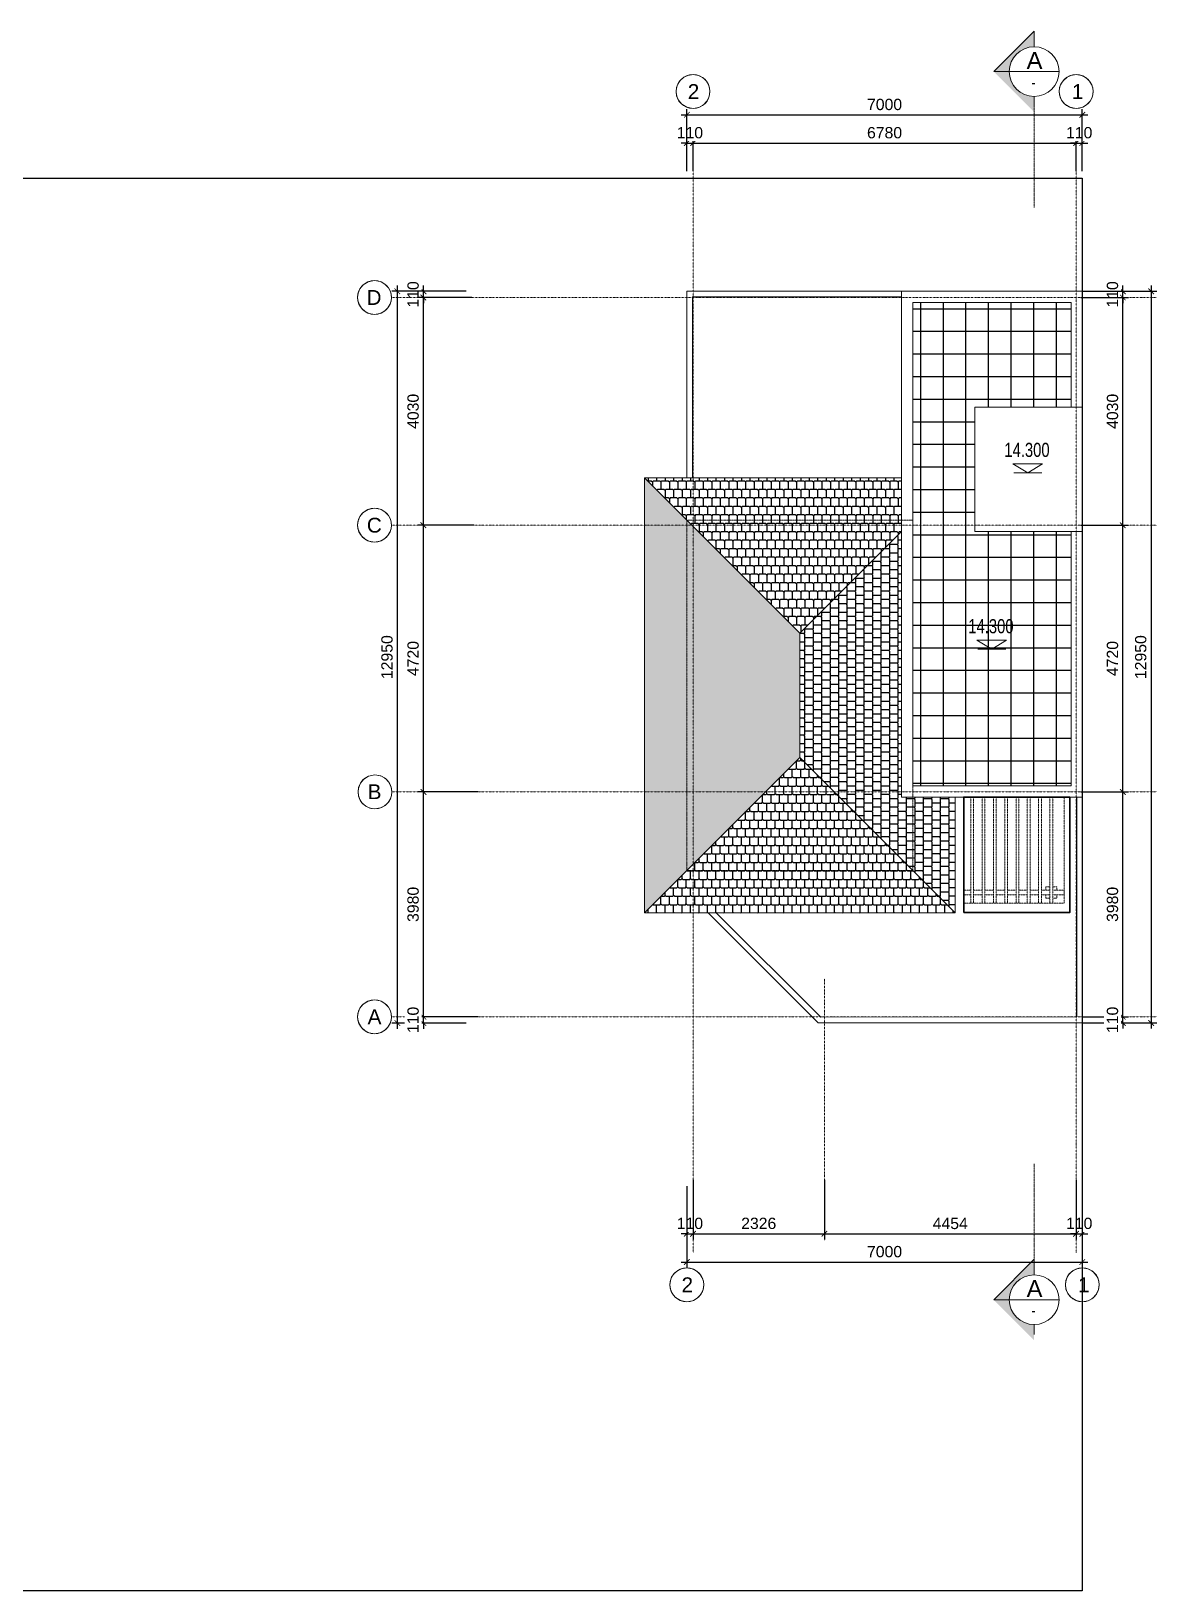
# Model space of a CAD drawing. Header units: millimetres. Extents: x -127141 to 682685, y -1234500 to 49778.
# Drawn here: x 327093 to 347016, y -25000 to 2604 of the extents above; entities that cross this region are included whole.
import ezdxf
from ezdxf.enums import TextEntityAlignment as Align
from ezdxf.xclip import XClip

# ---------------------------------------------------------------- set-up
doc = ezdxf.new("R2010")
doc.units = ezdxf.units.MM
doc.header["$MEASUREMENT"] = 0
doc.set_wipeout_variables(frame=1)
doc.linetypes.add('DASHDOT', pattern=[1, 0.5, -0.25, 0, -0.25])
doc.linetypes.add('HIDDEN', pattern=[0.75, 0.5, -0.25])
for name, color, linetype, lineweight in [('-HATCH', 8, 'Continuous', 5), ('-HIDE', 3, 'HIDDEN', 13), ('-KH', 143, 'Continuous', 13), ('-LINE1', 7, 'Continuous', 18), ('-LINE2', 252, 'Continuous', 9), ('-TEXT', 7, 'Continuous', 15), ('-WALL', 4, 'Continuous', 35), ('A-DIM', 251, 'Continuous', 15), ('A-KY HIEU', 34, 'Continuous', 20), ('A-NET THAY', 125, 'Continuous', 18), ('A-TRUC', 251, 'DASHDOT', 5)]:
    doc.layers.add(name, color=color, linetype=linetype, lineweight=lineweight)
doc.layers.add('13. NET HATCH', color=251, linetype='Continuous')
doc.layers.add('LUOI GIONG', color=160, linetype='Continuous', plot=False)
doc.styles.add('1', font='arial.ttf')
doc.styles.add('A1-arial', font='arial.ttf', dxfattribs={"width": 0.8})
doc.styles.get("Standard").update_dxf_attribs({"font": 'arial.ttf'})
doc.dimstyles.new('DIM_LAYOUT A2-A3', dxfattribs={"dimscale": 0, "dimtxt": 2, "dimasz": 1, "dimexe": 1, "dimexo": 0, "dimgap": 0.8, "dimtad": 1, "dimdec": 0, "dimlfac": -1, "dimzin": 0, "dimdsep": 46, "dimtxsty": 'Standard', "dimblk": 'ARCHTICK', "dimcen": 1, "dimdle": 1, "dimclrd": 256, "dimclre": 256, "dimclrt": 7, "dimadec": 0, "dimazin": 0, "dimtfac": 1, "dimtdec": 0, "dimtix": 1, "dimtofl": 0, "dimtmove": 2, "dimatfit": 3, "dimldrblk": 'ARCHTICK', "dimfxl": 1, "dimtfill": 1, "dimtolj": 1, "dimtzin": 0, "dimarcsym": 0})

# ---------------------------------------------------------------- blocks, each defined once
blk = doc.blocks.new('A$C9be56f26')
at = {"layer": '-HATCH', "linetype": 'HIDDEN'}
for p, q in [((600, 0), (600, 2200)), ((650, 0), (650, 2200)), ((800, 0), (800, 2200)), ((850, 0), (850, 2200)), ((850, 0), (850, 2200)), ((850, 0), (850, 2200)), ((850, 0), (850, 2200)), ((1000, 0), (1000, 2200)), ((1050, 0), (1050, 2200)), ((1200, 0), (1200, 2200)), ((1250, 0), (1250, 2200)), ((1400, 0), (1400, 2200)), ((1450, 0), (1450, 2200)), ((1600, 0), (1600, 2200)), ((1650, 0), (1650, 2200)), ((1800, 0), (1800, 2200)), ((1850, 0), (1850, 2200)), ((2000, 0), (2000, 2200)), ((2050, 0), (2050, 2200)), ((2200, 0), (2200, 2200)), ((2250, 0), (2250, 2200)), ((2400, 0), (2400, 2200)), ((2450, 0), (2450, 2200)), ((2600, 0), (2600, 2200)), ((2650, 0), (2650, 2200)), ((2800, 0), (2800, 2200)), ((2850, 0), (2850, 2200)), ((3000, 0), (3000, 2200)), ((3050, 0), (3050, 2200))]:
    blk.add_line(p, q, dxfattribs=at)
blk.add_lwpolyline([(400, 2200), (3250, 2200), (3250, 0), (400, 0)], close=True, dxfattribs=at)
for points in [[(525, 230), (525, 290), (600, 290)], [(650, 290), (725, 290), (725, 230)], [(3000, 290), (2925, 290), (2925, 230)], [(3125, 230), (3125, 290), (3050, 290)], [(600, 150), (400, 150), (400, 230), (600, 230)], [(600, 90), (525, 90), (525, 150)], [(650, 230), (800, 230)], [(800, 150), (650, 150)], [(725, 150), (725, 90), (650, 90)], [(850, 230), (850, 230)], [(850, 230), (850, 230)], [(850, 230), (1000, 230)], [(1000, 150), (850, 150)], [(850, 150), (850, 150)], [(850, 150), (850, 150)], [(1050, 230), (1200, 230)], [(1200, 150), (1050, 150)], [(1250, 230), (1400, 230)], [(1400, 150), (1250, 150)], [(1450, 230), (1600, 230)], [(1600, 150), (1450, 150)], [(1650, 230), (1800, 230)], [(1800, 150), (1650, 150)], [(1850, 230), (2000, 230)], [(2000, 150), (1850, 150)], [(2050, 230), (2200, 230)], [(2200, 150), (2050, 150)], [(2250, 230), (2400, 230)], [(2400, 150), (2250, 150)], [(2450, 230), (2600, 230)], [(2600, 150), (2450, 150)], [(2650, 230), (2800, 230)], [(2800, 150), (2650, 150)], [(2850, 230), (3000, 230)], [(3000, 150), (2850, 150)], [(2925, 150), (2925, 90), (3000, 90)], [(3050, 230), (3250, 230), (3250, 150), (3050, 150)], [(3050, 90), (3125, 90), (3125, 150)]]:
    blk.add_lwpolyline(points, dxfattribs=at)
blk = doc.blocks.new('FASDFSE')
at = {"layer": '-KH'}
blk.add_hatch(color=256, dxfattribs=at).paths.add_polyline_path([(0, 4.4), (0, 7.16), (-7.16, 0), (0, -7.16), (0, -4.4, -0.414214), (-4.4, 0, -0.414214)])
for p, q in [((-7.16, 0), (0, 7.16)), ((0, 7.16), (-7.16, 0)), ((0, 4.4), (0, 7.16)), ((0, 6.16), (0, 4.4)), ((-7.16, 0), (-4.4, 0)), ((4.4, 0), (-4.4, 0)), ((0, -4.4), (0, -6.16))]:
    blk.add_line(p, q, dxfattribs=at)
blk.add_circle((0, 0), 4.4, dxfattribs=at)
at = {"layer": '-TEXT', "color": 2, "style": '1'}
blk.add_attdef('A', text='', height=3, dxfattribs=at).set_placement((0.08, 0.48), align=Align.CENTER)
at = {"layer": '-TEXT', "style": '1', "width": 0.75}
blk.add_attdef('KT', text='', height=2.2, dxfattribs=at).set_placement((0.11, -2.89), align=Align.CENTER)
blk = doc.blocks.new('_ArchTick')
at = {"color": 0, "linetype": 'ByBlock', "const_width": 0.15}
blk.add_lwpolyline([(-0.5, -0.5), (0.5, 0.5)], dxfattribs=at)
blk = doc.blocks.new('*D293')
at = {"layer": 'A-DIM', "lineweight": -2, "transparency": 16777216}
for p, q in [((346414, -2000), (346414, -1900)), ((345697, -2000), (346514, -2000)), ((345697, -2110), (346514, -2110)), ((346414, -2110), (346414, -2210))]:
    blk.add_line(p, q, dxfattribs=at)
at = {"layer": 'Defpoints', "color": 0, "transparency": 16777216}
for p in [(345697, -2000), (345697, -2110)]:
    blk.add_point(p, dxfattribs=at)
at = {"layer": 'A-DIM', "lineweight": -2, "transparency": 16777216, "xscale": 100, "yscale": 100, "zscale": 100}
for p, rotation in [((346414, -2000), 270), ((346414, -2110), 90)]:
    blk.add_blockref('_ArchTick', p, dxfattribs=dict(at, rotation=rotation))
at = {"layer": 'A-DIM', "color": 7, "transparency": 16777216, "insert": (346232, -2055), "char_height": 200, "attachment_point": 5, "rotation": 90, "bg_fill": 3, "box_fill_scale": 1.25, "bg_fill_color": 256, "bg_fill_true_color": 13158600, "bg_fill_transparency": 0}
blk.add_mtext('\\A1;110', dxfattribs=at)
at = {"layer": 'Defpoints', "color": 0, "transparency": 16777216}
blk.add_point((346414, -2110), dxfattribs=at)
blk = doc.blocks.new('*D294')
at = {"layer": 'A-DIM', "lineweight": -2, "transparency": 16777216}
for p, q in [((334035, -2000), (334035, -1900)), ((334755, -2000), (333935, -2000)), ((334755, -2110), (333935, -2110)), ((334035, -2110), (334035, -2210))]:
    blk.add_line(p, q, dxfattribs=at)
at = {"layer": 'Defpoints', "color": 0, "transparency": 16777216}
for p in [(334755, -2000, 0), (334755, -2110, 0)]:
    blk.add_point(p, dxfattribs=at)
at = {"layer": 'A-DIM', "lineweight": -2, "transparency": 16777216, "xscale": 100, "yscale": 100, "zscale": 100}
for p, rotation in [((334035, -2000), 270), ((334035, -2110), 90)]:
    blk.add_blockref('_ArchTick', p, dxfattribs=dict(at, rotation=rotation))
at = {"layer": 'A-DIM', "color": 7, "transparency": 16777216, "insert": (333853, -2055), "char_height": 200, "attachment_point": 5, "rotation": 90, "bg_fill": 3, "box_fill_scale": 1.25, "bg_fill_color": 256, "bg_fill_true_color": 13158600, "bg_fill_transparency": 0}
blk.add_mtext('\\A1;110', dxfattribs=at)
at = {"layer": 'Defpoints', "color": 0, "transparency": 16777216}
blk.add_point((334035, -2110), dxfattribs=at)
blk = doc.blocks.new('*D295')
at = {"layer": 'A-DIM', "lineweight": -2, "transparency": 16777216}
for p, q in [((338707, 624), (345687, 624)), ((338807, 128), (338807, 724)), ((345587, 128), (345587, 724))]:
    blk.add_line(p, q, dxfattribs=at)
at = {"layer": 'Defpoints', "color": 0, "transparency": 16777216}
for p in [(345587, 624), (338807, 128, 0), (345587, 128, 0)]:
    blk.add_point(p, dxfattribs=at)
at = {"layer": 'A-DIM', "lineweight": -2, "transparency": 16777216, "xscale": 100, "yscale": 100, "zscale": 100, "rotation": 180}
blk.add_blockref('_ArchTick', (338807, 624), dxfattribs=at)
at = {"layer": 'A-DIM', "lineweight": -2, "transparency": 16777216, "xscale": 100, "yscale": 100, "zscale": 100}
blk.add_blockref('_ArchTick', (345587, 624), dxfattribs=at)
at = {"layer": 'A-DIM', "color": 7, "transparency": 16777216, "insert": (342197, 806), "char_height": 200, "attachment_point": 5, "bg_fill": 3, "box_fill_scale": 1.25, "bg_fill_color": 256, "bg_fill_true_color": 13158600, "bg_fill_transparency": 0}
blk.add_mtext('\\A1;6780', dxfattribs=at)
blk = doc.blocks.new('*D296')
at = {"layer": 'A-DIM', "lineweight": -2, "transparency": 16777216}
for p, q in [((345587, 624), (345487, 624)), ((345587, 128), (345587, 724)), ((345697, 128), (345697, 724)), ((345697, 624), (345797, 624))]:
    blk.add_line(p, q, dxfattribs=at)
at = {"layer": 'Defpoints', "color": 0, "transparency": 16777216}
for p in [(345587, 128, 0), (345697, 128)]:
    blk.add_point(p, dxfattribs=at)
at = {"layer": 'A-DIM', "lineweight": -2, "transparency": 16777216, "xscale": 100, "yscale": 100, "zscale": 100}
blk.add_blockref('_ArchTick', (345587, 624), dxfattribs=at)
at = {"layer": 'A-DIM', "lineweight": -2, "transparency": 16777216, "xscale": 100, "yscale": 100, "zscale": 100, "rotation": 180}
blk.add_blockref('_ArchTick', (345697, 624), dxfattribs=at)
at = {"layer": 'A-DIM', "color": 7, "transparency": 16777216, "insert": (345642, 806), "char_height": 200, "attachment_point": 5, "bg_fill": 3, "box_fill_scale": 1.25, "bg_fill_color": 256, "bg_fill_true_color": 13158600, "bg_fill_transparency": 0}
blk.add_mtext('\\A1;110', dxfattribs=at)
at = {"layer": 'Defpoints', "color": 0, "transparency": 16777216}
blk.add_point((345697, 624), dxfattribs=at)
blk = doc.blocks.new('*D297')
at = {"layer": 'A-DIM', "lineweight": -2, "transparency": 16777216}
for p, q in [((338697, 624), (338597, 624)), ((338697, 128), (338697, 724)), ((338807, 128), (338807, 724)), ((338807, 624), (338907, 624))]:
    blk.add_line(p, q, dxfattribs=at)
at = {"layer": 'Defpoints', "color": 0, "transparency": 16777216}
for p in [(338697, 128, 0), (338807, 128)]:
    blk.add_point(p, dxfattribs=at)
at = {"layer": 'A-DIM', "lineweight": -2, "transparency": 16777216, "xscale": 100, "yscale": 100, "zscale": 100}
blk.add_blockref('_ArchTick', (338697, 624), dxfattribs=at)
at = {"layer": 'A-DIM', "lineweight": -2, "transparency": 16777216, "xscale": 100, "yscale": 100, "zscale": 100, "rotation": 180}
blk.add_blockref('_ArchTick', (338807, 624), dxfattribs=at)
at = {"layer": 'A-DIM', "color": 7, "transparency": 16777216, "insert": (338752, 806), "char_height": 200, "attachment_point": 5, "bg_fill": 3, "box_fill_scale": 1.25, "bg_fill_color": 256, "bg_fill_true_color": 13158600, "bg_fill_transparency": 0}
blk.add_mtext('\\A1;110', dxfattribs=at)
at = {"layer": 'Defpoints', "color": 0, "transparency": 16777216}
blk.add_point((338807, 624), dxfattribs=at)
blk = doc.blocks.new('*D298')
at = {"layer": 'A-DIM', "lineweight": -2, "transparency": 16777216}
for p, q in [((345587, -18071), (345587, -18781)), ((345697, -18071), (345697, -18781)), ((345587, -18681), (345487, -18681)), ((345697, -18681), (345797, -18681))]:
    blk.add_line(p, q, dxfattribs=at)
at = {"layer": 'Defpoints', "color": 0, "transparency": 16777216}
for p in [(345587, -18071, 0), (345697, -18071)]:
    blk.add_point(p, dxfattribs=at)
at = {"layer": 'A-DIM', "lineweight": -2, "transparency": 16777216, "xscale": 100, "yscale": 100, "zscale": 100}
blk.add_blockref('_ArchTick', (345587, -18681), dxfattribs=at)
at = {"layer": 'A-DIM', "lineweight": -2, "transparency": 16777216, "xscale": 100, "yscale": 100, "zscale": 100, "rotation": 180}
blk.add_blockref('_ArchTick', (345697, -18681), dxfattribs=at)
at = {"layer": 'A-DIM', "color": 7, "transparency": 16777216, "insert": (345642, -18498), "char_height": 200, "attachment_point": 5, "bg_fill": 3, "box_fill_scale": 1.25, "bg_fill_color": 256, "bg_fill_true_color": 13158600, "bg_fill_transparency": 0}
blk.add_mtext('\\A1;110', dxfattribs=at)
at = {"layer": 'Defpoints', "color": 0, "transparency": 16777216}
blk.add_point((345697, -18681), dxfattribs=at)
blk = doc.blocks.new('*D299')
at = {"layer": 'A-DIM', "lineweight": -2, "transparency": 16777216}
for p, q in [((338697, -18071), (338697, -18780)), ((338807, -18071), (338807, -18780)), ((338697, -18680), (338597, -18680)), ((338807, -18680), (338907, -18680))]:
    blk.add_line(p, q, dxfattribs=at)
at = {"layer": 'Defpoints', "color": 0, "transparency": 16777216}
for p in [(338697, -18071, 0), (338807, -18071)]:
    blk.add_point(p, dxfattribs=at)
at = {"layer": 'A-DIM', "lineweight": -2, "transparency": 16777216, "xscale": 100, "yscale": 100, "zscale": 100}
blk.add_blockref('_ArchTick', (338697, -18680), dxfattribs=at)
at = {"layer": 'A-DIM', "lineweight": -2, "transparency": 16777216, "xscale": 100, "yscale": 100, "zscale": 100, "rotation": 180}
blk.add_blockref('_ArchTick', (338807, -18680), dxfattribs=at)
at = {"layer": 'A-DIM', "color": 7, "transparency": 16777216, "insert": (338752, -18498), "char_height": 200, "attachment_point": 5, "bg_fill": 3, "box_fill_scale": 1.25, "bg_fill_color": 256, "bg_fill_true_color": 13158600, "bg_fill_transparency": 0}
blk.add_mtext('\\A1;110', dxfattribs=at)
at = {"layer": 'Defpoints', "color": 0, "transparency": 16777216}
blk.add_point((338807, -18680), dxfattribs=at)
blk = doc.blocks.new('*D300')
at = {"layer": 'A-DIM', "lineweight": -2, "transparency": 16777216}
for p, q in [((345674, -2110), (346514, -2110)), ((346414, -6240), (346414, -2010)), ((345674, -6140), (346514, -6140))]:
    blk.add_line(p, q, dxfattribs=at)
at = {"layer": 'Defpoints', "color": 0, "transparency": 16777216}
for p in [(345674, -2110, 0), (346414, -2110), (345674, -6140, 0)]:
    blk.add_point(p, dxfattribs=at)
at = {"layer": 'A-DIM', "lineweight": -2, "transparency": 16777216, "xscale": 100, "yscale": 100, "zscale": 100}
for p, rotation in [((346414, -2110), 90), ((346414, -6140), 270)]:
    blk.add_blockref('_ArchTick', p, dxfattribs=dict(at, rotation=rotation))
at = {"layer": 'A-DIM', "color": 7, "transparency": 16777216, "insert": (346232, -4125), "char_height": 200, "attachment_point": 5, "rotation": 90, "bg_fill": 3, "box_fill_scale": 1.25, "bg_fill_color": 256, "bg_fill_true_color": 13158600, "bg_fill_transparency": 0}
blk.add_mtext('\\A1;4030', dxfattribs=at)
blk = doc.blocks.new('*D301')
at = {"layer": 'A-DIM', "lineweight": -2, "transparency": 16777216}
for p, q in [((334893, -2110), (333935, -2110)), ((334035, -6240), (334035, -2010)), ((334893, -6140), (333935, -6140))]:
    blk.add_line(p, q, dxfattribs=at)
at = {"layer": 'Defpoints', "color": 0, "transparency": 16777216}
for p in [(334035, -2110), (334893, -2110, 0), (334893, -6140, 0)]:
    blk.add_point(p, dxfattribs=at)
at = {"layer": 'A-DIM', "lineweight": -2, "transparency": 16777216, "xscale": 100, "yscale": 100, "zscale": 100}
for p, rotation in [((334035, -2110), 90), ((334035, -6140), 270)]:
    blk.add_blockref('_ArchTick', p, dxfattribs=dict(at, rotation=rotation))
at = {"layer": 'A-DIM', "color": 7, "transparency": 16777216, "insert": (333853, -4125), "char_height": 200, "attachment_point": 5, "rotation": 90, "bg_fill": 3, "box_fill_scale": 1.25, "bg_fill_color": 256, "bg_fill_true_color": 13158600, "bg_fill_transparency": 0}
blk.add_mtext('\\A1;4030', dxfattribs=at)
blk = doc.blocks.new('*D302')
at = {"layer": 'A-DIM', "lineweight": -2, "transparency": 16777216}
for p, q in [((341133, -17728), (341133, -18781)), ((345587, -17728), (345587, -18781)), ((341033, -18681), (345687, -18681))]:
    blk.add_line(p, q, dxfattribs=at)
at = {"layer": 'Defpoints', "color": 0, "transparency": 16777216}
for p in [(341133, -17728, 0), (345587, -17728, 0), (345587, -18681)]:
    blk.add_point(p, dxfattribs=at)
at = {"layer": 'A-DIM', "lineweight": -2, "transparency": 16777216, "xscale": 100, "yscale": 100, "zscale": 100, "rotation": 180}
blk.add_blockref('_ArchTick', (341133, -18681), dxfattribs=at)
at = {"layer": 'A-DIM', "lineweight": -2, "transparency": 16777216, "xscale": 100, "yscale": 100, "zscale": 100}
blk.add_blockref('_ArchTick', (345587, -18681), dxfattribs=at)
at = {"layer": 'A-DIM', "color": 7, "transparency": 16777216, "insert": (343360, -18499), "char_height": 200, "attachment_point": 5, "bg_fill": 3, "box_fill_scale": 1.25, "bg_fill_color": 256, "bg_fill_true_color": 13158600, "bg_fill_transparency": 0}
blk.add_mtext('\\A1;4454', dxfattribs=at)
blk = doc.blocks.new('*D303')
at = {"layer": 'A-DIM', "lineweight": -2, "transparency": 16777216}
for p, q in [((338807, -17728), (338807, -18781)), ((341133, -17728), (341133, -18781)), ((338707, -18681), (341233, -18681))]:
    blk.add_line(p, q, dxfattribs=at)
at = {"layer": 'Defpoints', "color": 0, "transparency": 16777216}
for p in [(338807, -17728, 0), (341133, -17728, 0), (341133, -18681)]:
    blk.add_point(p, dxfattribs=at)
at = {"layer": 'A-DIM', "lineweight": -2, "transparency": 16777216, "xscale": 100, "yscale": 100, "zscale": 100, "rotation": 180}
blk.add_blockref('_ArchTick', (338807, -18681), dxfattribs=at)
at = {"layer": 'A-DIM', "lineweight": -2, "transparency": 16777216, "xscale": 100, "yscale": 100, "zscale": 100}
blk.add_blockref('_ArchTick', (341133, -18681), dxfattribs=at)
at = {"layer": 'A-DIM', "color": 7, "transparency": 16777216, "insert": (339970, -18498), "char_height": 200, "attachment_point": 5, "bg_fill": 3, "box_fill_scale": 1.25, "bg_fill_color": 256, "bg_fill_true_color": 13158600, "bg_fill_transparency": 0}
blk.add_mtext('\\A1;2326', dxfattribs=at)
blk = doc.blocks.new('*D304')
at = {"layer": 'A-DIM', "lineweight": -2, "transparency": 16777216}
for p, q in [((338697, -17838), (338697, -19281)), ((345697, -17838), (345697, -19281)), ((338597, -19181), (345797, -19181))]:
    blk.add_line(p, q, dxfattribs=at)
at = {"layer": 'Defpoints', "color": 0, "transparency": 16777216}
for p in [(338697, -17838, 0), (345697, -17838), (345697, -19181)]:
    blk.add_point(p, dxfattribs=at)
at = {"layer": 'A-DIM', "lineweight": -2, "transparency": 16777216, "xscale": 100, "yscale": 100, "zscale": 100, "rotation": 180}
blk.add_blockref('_ArchTick', (338697, -19181), dxfattribs=at)
at = {"layer": 'A-DIM', "lineweight": -2, "transparency": 16777216, "xscale": 100, "yscale": 100, "zscale": 100}
blk.add_blockref('_ArchTick', (345697, -19181), dxfattribs=at)
at = {"layer": 'A-DIM', "color": 7, "transparency": 16777216, "insert": (342197, -18998), "char_height": 200, "attachment_point": 5, "bg_fill": 3, "box_fill_scale": 1.25, "bg_fill_color": 256, "bg_fill_true_color": 13158600, "bg_fill_transparency": 0}
blk.add_mtext('\\A1;7000', dxfattribs=at)
blk = doc.blocks.new('Tag - Metric')
blk.add_lwpolyline([(0, 3.44), (-1.1, 3.26), (-2.06, 2.76), (-2.71, 2.12), (-3.13, 1.43), (-3.37, 0.73), (-3.44, 0), (-3.3, -0.99), (-2.83, -1.96), (-2.11, -2.72), (-1.16, -3.24), (0, -3.44), (1.28, -3.19), (2.29, -2.57), (2.96, -1.75), (3.33, -0.88), (3.44, 0), (3.34, 0.84), (3.08, 1.53), (2.65, 2.2), (1.84, 2.91), (1.07, 3.27), (0, 3.44)], close=True)
blk.add_circle((0, 0), 3.44)
at = {"style": 'A1-arial', "flags": 8}
blk.add_attdef('1', text='', height=3, dxfattribs=at).set_placement((0, 0), align=Align.MIDDLE_CENTER)
blk = doc.blocks.new('*D305')
at = {"layer": 'A-DIM', "lineweight": -2, "transparency": 16777216}
for p, q in [((346414, -14940), (346414, -10761)), ((345674, -10861), (346514, -10861)), ((345697, -14840), (346514, -14840))]:
    blk.add_line(p, q, dxfattribs=at)
at = {"layer": 'Defpoints', "color": 0, "transparency": 16777216}
for p in [(345674, -10861, 0), (346414, -10861), (345697, -14840, 0)]:
    blk.add_point(p, dxfattribs=at)
at = {"layer": 'A-DIM', "lineweight": -2, "transparency": 16777216, "xscale": 100, "yscale": 100, "zscale": 100}
for p, rotation in [((346414, -10861), 90), ((346414, -14840), 270)]:
    blk.add_blockref('_ArchTick', p, dxfattribs=dict(at, rotation=rotation))
at = {"layer": 'A-DIM', "color": 7, "transparency": 16777216, "insert": (346232, -12851), "char_height": 200, "attachment_point": 5, "rotation": 90, "bg_fill": 3, "box_fill_scale": 1.25, "bg_fill_color": 256, "bg_fill_true_color": 13158600, "bg_fill_transparency": 0}
blk.add_mtext('\\A1;3980', dxfattribs=at)
blk = doc.blocks.new('*D306')
at = {"layer": 'A-DIM', "lineweight": -2, "transparency": 16777216}
for p, q in [((346414, -10961), (346414, -6040)), ((345674, -6140), (346514, -6140)), ((345674, -10861), (346514, -10861))]:
    blk.add_line(p, q, dxfattribs=at)
at = {"layer": 'Defpoints', "color": 0, "transparency": 16777216}
for p in [(345674, -6140, 0), (346414, -6140), (345674, -10861, 0)]:
    blk.add_point(p, dxfattribs=at)
at = {"layer": 'A-DIM', "lineweight": -2, "transparency": 16777216, "xscale": 100, "yscale": 100, "zscale": 100}
for p, rotation in [((346414, -6140), 90), ((346414, -10861), 270)]:
    blk.add_blockref('_ArchTick', p, dxfattribs=dict(at, rotation=rotation))
at = {"layer": 'A-DIM', "color": 7, "transparency": 16777216, "insert": (346232, -8500), "char_height": 200, "attachment_point": 5, "rotation": 90, "bg_fill": 3, "box_fill_scale": 1.25, "bg_fill_color": 256, "bg_fill_true_color": 13158600, "bg_fill_transparency": 0}
blk.add_mtext('\\A1;4720', dxfattribs=at)
blk = doc.blocks.new('*D307')
at = {"layer": 'A-DIM', "lineweight": -2, "transparency": 16777216}
for p, q in [((334035, -14941), (334035, -10761)), ((335006, -10861), (333935, -10861)), ((335006, -14841), (333935, -14841))]:
    blk.add_line(p, q, dxfattribs=at)
at = {"layer": 'Defpoints', "color": 0, "transparency": 16777216}
for p in [(334035, -10861), (335006, -10861, 0), (335006, -14841, 0)]:
    blk.add_point(p, dxfattribs=at)
at = {"layer": 'A-DIM', "lineweight": -2, "transparency": 16777216, "xscale": 100, "yscale": 100, "zscale": 100}
for p, rotation in [((334035, -10861), 90), ((334035, -14841), 270)]:
    blk.add_blockref('_ArchTick', p, dxfattribs=dict(at, rotation=rotation))
at = {"layer": 'A-DIM', "color": 7, "transparency": 16777216, "insert": (333853, -12851), "char_height": 200, "attachment_point": 5, "rotation": 90, "bg_fill": 3, "box_fill_scale": 1.25, "bg_fill_color": 256, "bg_fill_true_color": 13158600, "bg_fill_transparency": 0}
blk.add_mtext('\\A1;3980', dxfattribs=at)
blk = doc.blocks.new('*D308')
at = {"layer": 'A-DIM', "lineweight": -2, "transparency": 16777216}
for p, q in [((334035, -10961), (334035, -6040)), ((334931, -6140), (333935, -6140)), ((334931, -10861), (333935, -10861))]:
    blk.add_line(p, q, dxfattribs=at)
at = {"layer": 'Defpoints', "color": 0, "transparency": 16777216}
for p in [(334035, -6140), (334931, -6140, 0), (334931, -10861, 0)]:
    blk.add_point(p, dxfattribs=at)
at = {"layer": 'A-DIM', "lineweight": -2, "transparency": 16777216, "xscale": 100, "yscale": 100, "zscale": 100}
for p, rotation in [((334035, -6140), 90), ((334035, -10861), 270)]:
    blk.add_blockref('_ArchTick', p, dxfattribs=dict(at, rotation=rotation))
at = {"layer": 'A-DIM', "color": 7, "transparency": 16777216, "insert": (333853, -8500), "char_height": 200, "attachment_point": 5, "rotation": 90, "bg_fill": 3, "box_fill_scale": 1.25, "bg_fill_color": 256, "bg_fill_true_color": 13158600, "bg_fill_transparency": 0}
blk.add_mtext('\\A1;4720', dxfattribs=at)
blk = doc.blocks.new('*D309')
at = {"layer": 'A-DIM', "lineweight": -2, "transparency": 16777216}
for p, q in [((338597, 1124), (345797, 1124)), ((338697, 515), (338697, 1224)), ((345697, 515), (345697, 1224))]:
    blk.add_line(p, q, dxfattribs=at)
at = {"layer": 'Defpoints', "color": 0, "transparency": 16777216}
for p in [(345697, 1124), (338697, 515, 0), (345697, 515, 0)]:
    blk.add_point(p, dxfattribs=at)
at = {"layer": 'A-DIM', "lineweight": -2, "transparency": 16777216, "xscale": 100, "yscale": 100, "zscale": 100, "rotation": 180}
blk.add_blockref('_ArchTick', (338697, 1124), dxfattribs=at)
at = {"layer": 'A-DIM', "lineweight": -2, "transparency": 16777216, "xscale": 100, "yscale": 100, "zscale": 100}
blk.add_blockref('_ArchTick', (345697, 1124), dxfattribs=at)
at = {"layer": 'A-DIM', "color": 7, "transparency": 16777216, "insert": (342197, 1306), "char_height": 200, "attachment_point": 5, "bg_fill": 3, "box_fill_scale": 1.25, "bg_fill_color": 256, "bg_fill_true_color": 13158600, "bg_fill_transparency": 0}
blk.add_mtext('\\A1;7000', dxfattribs=at)
blk = doc.blocks.new('*D310')
at = {"layer": 'A-DIM', "lineweight": -2, "transparency": 16777216}
for p, q in [((333573, -1900), (333573, -15051)), ((334792, -2000), (333473, -2000)), ((334792, -14951), (333473, -14951))]:
    blk.add_line(p, q, dxfattribs=at)
at = {"layer": 'Defpoints', "color": 0, "transparency": 16777216}
for p in [(334792, -2000, 0), (333573, -14951), (334792, -14951, 0)]:
    blk.add_point(p, dxfattribs=at)
at = {"layer": 'A-DIM', "lineweight": -2, "transparency": 16777216, "xscale": 100, "yscale": 100, "zscale": 100}
for p, rotation in [((333573, -2000), 90), ((333573, -14951), 270)]:
    blk.add_blockref('_ArchTick', p, dxfattribs=dict(at, rotation=rotation))
at = {"layer": 'A-DIM', "color": 7, "transparency": 16777216, "insert": (333391, -8475), "char_height": 200, "attachment_point": 5, "rotation": 90, "bg_fill": 3, "box_fill_scale": 1.25, "bg_fill_color": 256, "bg_fill_true_color": 13158600, "bg_fill_transparency": 0}
blk.add_mtext('\\A1;12950', dxfattribs=at)
blk = doc.blocks.new('*D311')
at = {"layer": 'A-DIM', "lineweight": -2, "transparency": 16777216}
for p, q in [((334792, -14841), (333935, -14841)), ((334035, -14841), (334035, -14741)), ((334792, -14951), (333935, -14951)), ((334035, -14951), (334035, -15051))]:
    blk.add_line(p, q, dxfattribs=at)
at = {"layer": 'Defpoints', "color": 0, "transparency": 16777216}
for p in [(334792, -14841, 0), (334792, -14951, 0)]:
    blk.add_point(p, dxfattribs=at)
at = {"layer": 'A-DIM', "lineweight": -2, "transparency": 16777216, "xscale": 100, "yscale": 100, "zscale": 100}
for p, rotation in [((334035, -14841), 270), ((334035, -14951), 90)]:
    blk.add_blockref('_ArchTick', p, dxfattribs=dict(at, rotation=rotation))
at = {"layer": 'A-DIM', "color": 7, "transparency": 16777216, "insert": (333853, -14896), "char_height": 200, "attachment_point": 5, "rotation": 90, "bg_fill": 3, "box_fill_scale": 1.25, "bg_fill_color": 256, "bg_fill_true_color": 13158600, "bg_fill_transparency": 0}
blk.add_mtext('\\A1;110', dxfattribs=at)
at = {"layer": 'Defpoints', "color": 0, "transparency": 16777216}
blk.add_point((334035, -14841), dxfattribs=at)
blk = doc.blocks.new('*D312')
at = {"layer": 'A-DIM', "lineweight": -2, "transparency": 16777216}
for p, q in [((346914, -1900), (346914, -15050)), ((345695, -2000), (347014, -2000)), ((345695, -14950), (347014, -14950))]:
    blk.add_line(p, q, dxfattribs=at)
at = {"layer": 'Defpoints', "color": 0, "transparency": 16777216}
for p in [(345695, -2000, 0), (345695, -14950, 0), (346914, -14950)]:
    blk.add_point(p, dxfattribs=at)
at = {"layer": 'A-DIM', "lineweight": -2, "transparency": 16777216, "xscale": 100, "yscale": 100, "zscale": 100}
for p, rotation in [((346914, -2000), 90), ((346914, -14950), 270)]:
    blk.add_blockref('_ArchTick', p, dxfattribs=dict(at, rotation=rotation))
at = {"layer": 'A-DIM', "color": 7, "transparency": 16777216, "insert": (346732, -8475), "char_height": 200, "attachment_point": 5, "rotation": 90, "bg_fill": 3, "box_fill_scale": 1.25, "bg_fill_color": 256, "bg_fill_true_color": 13158600, "bg_fill_transparency": 0}
blk.add_mtext('\\A1;12950', dxfattribs=at)
blk = doc.blocks.new('*D313')
at = {"layer": 'A-DIM', "lineweight": -2, "transparency": 16777216}
for p, q in [((345695, -14840), (346514, -14840)), ((346414, -14840), (346414, -14740)), ((345695, -14950), (346514, -14950)), ((346414, -14950), (346414, -15050))]:
    blk.add_line(p, q, dxfattribs=at)
at = {"layer": 'Defpoints', "color": 0, "transparency": 16777216}
for p in [(345695, -14840, 0), (345695, -14950, 0)]:
    blk.add_point(p, dxfattribs=at)
at = {"layer": 'A-DIM', "lineweight": -2, "transparency": 16777216, "xscale": 100, "yscale": 100, "zscale": 100}
for p, rotation in [((346414, -14840), 270), ((346414, -14950), 90)]:
    blk.add_blockref('_ArchTick', p, dxfattribs=dict(at, rotation=rotation))
at = {"layer": 'A-DIM', "color": 7, "transparency": 16777216, "insert": (346232, -14895), "char_height": 200, "attachment_point": 5, "rotation": 90, "bg_fill": 3, "box_fill_scale": 1.25, "bg_fill_color": 256, "bg_fill_true_color": 13158600, "bg_fill_transparency": 0}
blk.add_mtext('\\A1;110', dxfattribs=at)
at = {"layer": 'Defpoints', "color": 0, "transparency": 16777216}
blk.add_point((346414, -14840), dxfattribs=at)

msp = doc.modelspace()

# ---------------------------------------------------------------- hatches: boundary and pattern name
at = {"layer": '13. NET HATCH'}
h = msp.add_hatch(dxfattribs=at)
h.set_pattern_fill('_USER', color=256, scale=400, double=1, pattern_type=0)
h.set_pattern_definition([(0, (74837.9, 286092.26), (0, 400), []), (90, (74837.9, 286092.26), (-400, 2e-14), [])])
h.paths.add_polyline_path([(343797.5, -6250.2), (343797.5, -4050), (345497.5, -4050), (345497.5, -2200), (342697.4, -2200), (342697.4, -10750.5), (345497.5, -10750.5), (345497.5, -6250.2)])
h = msp.add_hatch(dxfattribs=at)
h.set_pattern_fill('MAIGO-12', color=256, scale=300, angle=180)
h.set_pattern_definition([(180, (74747.91, 286092.26), (-75, -150), [120, -30, 120, -30]), (270, (74762.91, 286077.26), (75, -150), [135, -165]), (225, (74777.91, 286092.26), (-75, -150), [21.213203, -403.050865]), (315, (74747.91, 286092.26), (75, -150), [21.213203, -403.050865])])
h.paths.add_polyline_path([(342497.4, -6250), (342497.4, -5300), (337947.5, -5300), (340697.4, -8050)])
h = msp.add_hatch(dxfattribs=at)
h.set_pattern_fill('MAIGO-12', color=256, scale=300, angle=270)
h.set_pattern_definition([(270, (74837.91, 286002.26), (150, -75), [120, -30, 120, -30]), (0, (74852.91, 286017.26), (150, 75), [135, -165]), (315, (74837.91, 286032.26), (150, -75), [21.213203, -403.050865]), (45, (74837.91, 286002.26), (150, 75), [21.213203, -403.050865])])
h.paths.add_polyline_path([(340697.4, -8050), (337947.5, -5300), (337947.5, -13000.5), (340697.4, -10250.5)])
h = msp.add_hatch(dxfattribs=at)
h.set_pattern_fill('MAIGO-12', color=256, scale=300, angle=90)
h.set_pattern_definition([(90, (74837.91, 286182.26), (-150, 75), [120, -30, 120, -30]), (180, (74822.91, 286167.26), (-150, -75), [135, -165]), (135, (74837.91, 286152.26), (-150, 75), [21.213203, -403.050865]), (225, (74837.91, 286182.26), (-150, -75), [21.213203, -403.050865])])
h.paths.add_polyline_path([(342497.4, -6250), (340697.4, -8050), (340697.4, -10250.5), (343447.4, -13000.5), (343447.4, -10950.5), (342497.4, -10950.5)])
h = msp.add_hatch(dxfattribs=at)
h.set_pattern_fill('MAIGO-12', color=256, scale=300)
h.set_pattern_definition([(0, (74927.91, 286092.26), (75, 150), [120, -30, 120, -30]), (90, (74912.91, 286107.26), (-75, 150), [135, -165]), (45, (74897.91, 286092.26), (75, 150), [21.213203, -403.050865]), (135, (74927.91, 286092.26), (-75, 150), [21.213203, -403.050865])])
h.paths.add_polyline_path([(337947.5, -13000.5), (343447.4, -13000.5), (340697.4, -10250.5)])

# ---------------------------------------------------------------- linework, layer by layer
at = {"layer": '-HIDE', "ltscale": 10}
for points in [[(344845.1, -518), (344845.1, 1447.5)], [(344845.1, -19407.8), (344845.1, -17442.3)]]:
    msp.add_lwpolyline(points, dxfattribs=at)
msp.add_lwpolyline([(338697.5, -6050), (342697.4, -6050), (342697.4, -12250.5), (338697.5, -12250.5)], close=True, dxfattribs=at)
at = {"layer": '-KH'}
for p, q in [((344483.3, -5213.5), (344980.2, -5213.5)), ((343845.1, -8334.7), (344341.9, -8334.7))]:
    msp.add_line(p, q, dxfattribs=at)
for points in [[(344995.2, -5054.5), (344468.3, -5054.5), (344731.7, -5213.5)], [(344357, -8175.6), (343830, -8175.6), (344093.5, -8334.7)]]:
    msp.add_lwpolyline(points, close=True, dxfattribs=at)
for points in [[(344731.7, -5213.5), (344731.7, -5054.5), (344995.2, -5054.5), (344731.7, -5213.5)], [(344093.5, -8334.7), (344093.5, -8175.6), (344357, -8175.6), (344093.5, -8334.7)]]:
    msp.add_solid(points, dxfattribs=at)
at = {"layer": '-LINE1'}
msp.add_lwpolyline([(342497.4, -2000), (345697.5, -2000), (345697.5, -10950.5), (342497.4, -10950.5)], close=True, dxfattribs=at)
for points in [[(345497.5, -6250.2), (345497.5, -10750.5), (342697.4, -10750.5), (342697.4, -2200), (345497.5, -2200), (345497.5, -4050)], [(343447.4, -10950.5), (343447.4, -13000.5), (337947.5, -13000.5), (337947.5, -5300), (342497.4, -5300)], [(342497.4, -6250), (340697.4, -8050), (337947.5, -5300)], [(340697.4, -8050), (340697.4, -10250.5)], [(343447.4, -13000.5), (340697.4, -10250.5), (337947.5, -13000.5)]]:
    msp.add_lwpolyline(points, dxfattribs=at)
at = {"layer": '-LINE2'}
for p, q in [((345597.5, -14842.6), (345597.5, -10950.5)), ((345697.5, -14947.4), (345697.5, -10950.5)), ((339076.4, -13000.5), (341023.3, -14947.4)), ((339217.8, -13000.5), (341066.7, -14849.4)), ((341066.7, -14849.4), (345597.5, -14842.6)), ((341023.3, -14947.4), (345697.5, -14947.4))]:
    msp.add_line(p, q, dxfattribs=at)
for points in [[(342497.4, -2000), (338697.5, -2000), (338697.5, -5300)], [(342497.4, -2100), (338797.5, -2100), (338797.5, -5300)]]:
    msp.add_lwpolyline(points, dxfattribs=at)
at = {"layer": 'A-TRUC', "ltscale": 3}
msp.add_line((347015.9, -14840.5, 0), (333468.6, -14840.5, 0), dxfattribs=at)
at = {"layer": 'LUOI GIONG'}
msp.add_lwpolyline([(320697.5, 0), (345697.5, 0), (345697.5, -25000), (320697.5, -25000)], close=True, dxfattribs=at)

# ---------------------------------------------------------------- block references
at = {"layer": '-WALL'}
ref = msp.add_blockref('FASDFSE', (344845.1, 1887.7), dxfattribs=dict(at, xscale=100, yscale=100, zscale=100))
ref.add_attrib('KT', '-', dxfattribs={"layer": '-TEXT', "height": 200, "style": '1', "width": 0.75}).set_placement((344833.3, 1598.2), align=Align.CENTER)
ref.add_attrib('A', 'A', dxfattribs={"layer": '-TEXT', "color": 2, "height": 300, "style": '1'}).set_placement((344851.9, 1936), align=Align.CENTER)
ref = msp.add_blockref('A$C9be56f26', (342123.9, -12830), dxfattribs=at)
XClip(ref).set_block_clipping_path([(1473.4532589687, -164.8619970005), (3349.5843080344, 1879.5495784769)])
ref = msp.add_blockref('FASDFSE', (344845.1, -19848), dxfattribs=dict(at, xscale=100, yscale=100, zscale=100))
ref.add_attrib('KT', '-', dxfattribs={"layer": '-TEXT', "height": 200, "style": '1', "width": 0.75}).set_placement((344833.3, -20137.5), align=Align.CENTER)
ref.add_attrib('A', 'A', dxfattribs={"layer": '-TEXT', "color": 2, "height": 300, "style": '1'}).set_placement((344851.9, -19799.8), align=Align.CENTER)

# ---------------------------------------------------------------- texts
at = {"layer": '-TEXT', "style": '1', "width": 0.75}
for p in [(344317.5, -4931.5), (343679.3, -8052.7)]:
    msp.add_text('14.300', height=250, dxfattribs=at).set_placement(p)

# ---------------------------------------------------------------- next in the draw order: block references
at = {"layer": 'A-KY HIEU'}
ref = msp.add_blockref('Tag - Metric', (333169.3, -2108.2, 0), dxfattribs=dict(at, xscale=87.13796474971016, yscale=87.13796474971016, zscale=87.13796474971016, rotation=180))
ref.add_attrib('DETAIL#', 'D', dxfattribs={"layer": '0', "height": 262.5, "style": 'A1-arial'}).set_placement((333160.5, -2109.3, 0), align=Align.MIDDLE_CENTER)
ref = msp.add_blockref('Tag - Metric', (333169.3, -6138.4, 0), dxfattribs=dict(at, xscale=87.13796474971016, yscale=87.13796474971016, zscale=87.13796474971016, rotation=180))
ref.add_attrib('DETAIL#', 'C', dxfattribs={"layer": '0', "height": 262.5, "style": 'A1-arial'}).set_placement((333165.6, -6139.5, 0), align=Align.MIDDLE_CENTER)
ref = msp.add_blockref('Tag - Metric', (333177.3, -10860.7, 0), dxfattribs=dict(at, xscale=87.13796474971016, yscale=87.13796474971016, zscale=87.13796474971016, rotation=180))
ref.add_attrib('DETAIL#', 'B', dxfattribs={"layer": '0', "height": 262.5, "style": 'A1-arial'}).set_placement((333170, -10857.1, 0), align=Align.MIDDLE_CENTER)
ref = msp.add_blockref('Tag - Metric', (333169.3, -14840.5, 0), dxfattribs=dict(at, xscale=87.13796474971016, yscale=87.13796474971016, zscale=87.13796474971016, rotation=180))
ref.add_attrib('DETAIL#', 'A', dxfattribs={"layer": '0', "height": 262.5, "style": 'A1-arial'}).set_placement((333169.3, -14840.5, 0), align=Align.MIDDLE_CENTER)

# ---------------------------------------------------------------- next in the draw order: dimensions: what is measured, and where the dimension line sits
at = {"layer": 'A-DIM'}
for base, p1, p2, picture, middle in [((345587.4, 624.3), (338807.3, 127.6, 0), (345587.4, 127.5, 0), '*D295', (342197.3, 806.4)), ((338807.3, -18680.5, 0), (338697.3, -18070.8, 0), (338807.3, -18070.8, 0), '*D299', (338752.3, -18498.3, 0)), ((345697.5, -18680.5, 0), (345587.5, -18070.9, 0), (345697.5, -18070.9, 0), '*D298', (345642.5, -18498.4, 0))]:
    dim = msp.add_linear_dim(base=base, p1=p1, p2=p2, dimstyle='DIM_LAYOUT A2-A3', override={"dimscale": 100}, dxfattribs=at)
    dim.commit()
    dim.dimension.update_dxf_attribs({"geometry": picture, "text_midpoint": middle})
for base, p1, p2, angle, picture, middle in [((334035.4, -2110), (334754.5, -2000, 0), (334754.5, -2110, 0), 90, '*D294', (333853.3, -2055)), ((346413.9, -2110), (345697.5, -2000), (345697.5, -2110), 90, '*D293', (346231.8, -2055)), ((334035.4, -10860.7, 0), (335006.4, -14840.5, 0), (335006.5, -10860.7, 0), 270, '*D307', (333853.3, -12850.6, 0))]:
    dim = msp.add_linear_dim(base=base, p1=p1, p2=p2, angle=angle, dimstyle='DIM_LAYOUT A2-A3', override={"dimscale": 100}, dxfattribs=at)
    dim.commit()
    dim.dimension.update_dxf_attribs({"geometry": picture, "text_midpoint": middle})

# ---------------------------------------------------------------- next in the draw order: dimensions: what is measured, and where the dimension line sits
for base, p1, p2, picture, middle in [((338807.3, 624.3, 0), (338697.3, 127.6, 0), (338807.3, 127.6, 0), '*D297', (338752.3, 806.4, 0)), ((345697.4, 624.2), (345587.4, 127.5, 0), (345697.4, 127.5), '*D296', (345642.4, 806.3))]:
    dim = msp.add_linear_dim(base=base, p1=p1, p2=p2, dimstyle='DIM_LAYOUT A2-A3', override={"dimscale": 100}, dxfattribs=at)
    dim.commit()
    dim.dimension.update_dxf_attribs({"geometry": picture, "text_midpoint": middle})
dim = msp.add_linear_dim(base=(334035.4, -2110, 0), p1=(334893.4, -6140.2, 0), p2=(334893.4, -2110), angle=270, dimstyle='DIM_LAYOUT A2-A3', override={"dimscale": 100}, dxfattribs=at)
dim.commit()
dim.dimension.update_dxf_attribs({"geometry": '*D301', "text_midpoint": (333853.3, -4125.1, 0)})

# ---------------------------------------------------------------- next in the draw order: linework, layer by layer
at = {"layer": 'A-TRUC', "ltscale": 3, "elevation": 0}
msp.add_lwpolyline([(345587.4, 600.5), (345587.4, -19016.5)], dxfattribs=at)

# ---------------------------------------------------------------- next in the draw order: dimensions: what is measured, and where the dimension line sits
at = {"layer": 'A-DIM'}
dim = msp.add_linear_dim(base=(334035.4454, -6140.1642, 0), p1=(334931.0883, -10860.6527, 0), p2=(334931.0883, -6140.1642, 0), angle=270, dimstyle='DIM_LAYOUT A2-A3', override={"dimscale": 100}, dxfattribs=at)
dim.commit()
dim.dimension.update_dxf_attribs({"geometry": '*D308', "text_midpoint": (333853.3308, -8500.4085, 0)})

# ---------------------------------------------------------------- next in the draw order: dimensions: what is measured, and where the dimension line sits
for base, p1, p2, angle, picture, middle in [((333573.08878, -14950.50006), (334792.23565, -2000.00012, 0), (334792.23565, -14950.50006, 0), 90, '*D310', (333390.97418, -8475.25009)), ((346413.9, -2110, 0), (345673.5, -6140.2, 0), (345673.5, -2110, 0), 270, '*D300', (346231.7, -4125.1, 0)), ((346413.8, -10860.7), (345697.4, -14840.5, 0), (345673.5, -10860.7, 0), 270, '*D305', (346231.7, -12850.6))]:
    dim = msp.add_linear_dim(base=base, p1=p1, p2=p2, angle=angle, dimstyle='DIM_LAYOUT A2-A3', override={"dimscale": 100}, dxfattribs=at)
    dim.commit()
    dim.dimension.update_dxf_attribs({"geometry": picture, "text_midpoint": middle})
dim = msp.add_linear_dim(base=(345587.4, -18680.5, 0), p1=(341133.2, -17728.3), p2=(345587.4, -17728.3, 0), dimstyle='DIM_LAYOUT A2-A3', override={"dimscale": 100}, dxfattribs=at)
dim.commit()
dim.dimension.update_dxf_attribs({"geometry": '*D302', "text_midpoint": (343360.3, -18498.8, 0)})

# ---------------------------------------------------------------- next in the draw order: dimensions: what is measured, and where the dimension line sits
for base, p1, p2, angle, picture, middle in [((346413.8793, -6140.1642, 0), (345673.5208, -10860.6526, 0), (345673.5208, -6140.1642, 0), 270, '*D306', (346231.7647, -8500.4084, 0)), ((334035.4, -14840.5, 0), (334792.2, -14950.5, 0), (334792.2, -14840.5, 0), 90, '*D311', (333853.3, -14895.5, 0))]:
    dim = msp.add_linear_dim(base=base, p1=p1, p2=p2, angle=angle, dimstyle='DIM_LAYOUT A2-A3', override={"dimscale": 100}, dxfattribs=at)
    dim.commit()
    dim.dimension.update_dxf_attribs({"geometry": picture, "text_midpoint": middle})
dim = msp.add_linear_dim(base=(341133.2, -18680.5, 0), p1=(338807.3, -17728.3, 0), p2=(341133.2, -17728.3), dimstyle='DIM_LAYOUT A2-A3', override={"dimscale": 100}, dxfattribs=at)
dim.commit()
dim.dimension.update_dxf_attribs({"geometry": '*D303', "text_midpoint": (339970.2, -18498.4, 0)})

# ---------------------------------------------------------------- next in the draw order: linework, layer by layer
at = {"layer": 'A-TRUC', "ltscale": 3}
msp.add_lwpolyline([(341133.2, -14170), (341133.2, -18801.9)], dxfattribs=at)

# ---------------------------------------------------------------- next in the draw order: dimensions: what is measured, and where the dimension line sits
at = {"layer": 'A-DIM'}
dim = msp.add_linear_dim(base=(346913.83654, -14950.49996), p1=(345694.68968, -2000.00001, 0), p2=(345694.68968, -14950.49996, 0), angle=90, dimstyle='DIM_LAYOUT A2-A3', override={"dimscale": 100}, dxfattribs=at)
dim.commit()
dim.dimension.update_dxf_attribs({"geometry": '*D312', "text_midpoint": (346731.72195, -8475.24998)})

# ---------------------------------------------------------------- next in the draw order: linework, layer by layer
at = {"layer": 'A-NET THAY'}
msp.add_lwpolyline([(343797.5, -4050), (345697.5, -4050), (345697.5, -6250.2), (343797.5, -6250.2)], close=True, dxfattribs=at)
at = {"layer": 'A-TRUC', "ltscale": 3}
for p, q in [((347015.9, -2110, 0), (333468.6, -2110, 0)), ((347015.9, -6140.2, 0), (333468.6, -6140.2, 0)), ((347015.9, -10860.7, 0), (333468.6, -10860.7, 0))]:
    msp.add_line(p, q, dxfattribs=at)

# ---------------------------------------------------------------- next in the draw order: dimensions: what is measured, and where the dimension line sits
at = {"layer": 'A-DIM'}
dim = msp.add_linear_dim(base=(346413.8, -14840.5, 0), p1=(345694.7, -14950.5, 0), p2=(345694.7, -14840.5, 0), angle=90, dimstyle='DIM_LAYOUT A2-A3', override={"dimscale": 100}, dxfattribs=at)
dim.commit()
dim.dimension.update_dxf_attribs({"geometry": '*D313', "text_midpoint": (346231.7, -14895.5, 0)})
dim = msp.add_linear_dim(base=(345697.4, -19180.6), p1=(338697.3, -17838.3, 0), p2=(345697.4, -17838.3), dimstyle='DIM_LAYOUT A2-A3', override={"dimscale": 100}, dxfattribs=at)
dim.commit()
dim.dimension.update_dxf_attribs({"geometry": '*D304', "text_midpoint": (342197.3, -18998.5)})

# ---------------------------------------------------------------- next in the draw order: linework, layer by layer
at = {"layer": 'A-TRUC', "ltscale": 3, "elevation": 0}
msp.add_lwpolyline([(338807.3, 600.6), (338807.3, -19016.5)], dxfattribs=at)

# ---------------------------------------------------------------- next in the draw order: block references
at = {"layer": 'A-KY HIEU'}
ref = msp.add_blockref('Tag - Metric', (338697.2, -19583.5, 0), dxfattribs=dict(at, xscale=-87.13796474971016, yscale=87.13796474971016, zscale=87.13796474971016))
ref.add_attrib('DETAIL#', '2', dxfattribs={"layer": '0', "height": 262.5, "style": 'A1-arial'}).set_placement((338705.8, -19583.5, 0), align=Align.MIDDLE_CENTER)
ref = msp.add_blockref('Tag - Metric', (345697.4, -19583.6, 0), dxfattribs=dict(at, xscale=-87.13796474971016, yscale=87.13796474971016, zscale=87.13796474971016))
ref.add_attrib('DETAIL#', '1', dxfattribs={"layer": '0', "height": 262.5, "style": 'A1-arial'}).set_placement((345724.8, -19583.6, 0), align=Align.MIDDLE_CENTER)

# ---------------------------------------------------------------- next in the draw order: dimensions: what is measured, and where the dimension line sits
at = {"layer": 'A-DIM'}
dim = msp.add_linear_dim(base=(345697.4, 1124.2), p1=(338697.3, 514.6, 0), p2=(345697.4, 514.5, 0), dimstyle='DIM_LAYOUT A2-A3', override={"dimscale": 100}, dxfattribs=at)
dim.commit()
dim.dimension.update_dxf_attribs({"geometry": '*D309', "text_midpoint": (342197.3, 1306.3)})

# ---------------------------------------------------------------- next in the draw order: block references
at = {"layer": 'A-KY HIEU'}
ref = msp.add_blockref('Tag - Metric', (338807.2, 1535.3, 0), dxfattribs=dict(at, xscale=-87.13796474971016, yscale=87.13796474971016, zscale=87.13796474971016))
ref.add_attrib('DETAIL#', '2', dxfattribs={"layer": '0', "height": 262.5, "style": 'A1-arial'}).set_placement((338815.8, 1535.3, 0), align=Align.MIDDLE_CENTER)
ref = msp.add_blockref('Tag - Metric', (345587.4, 1535.2, 0), dxfattribs=dict(at, xscale=-87.13796474971016, yscale=87.13796474971016, zscale=87.13796474971016))
ref.add_attrib('DETAIL#', '1', dxfattribs={"layer": '0', "height": 262.5, "style": 'A1-arial'}).set_placement((345614.8, 1535.2, 0), align=Align.MIDDLE_CENTER)

doc.saveas('drawing.dxf')
